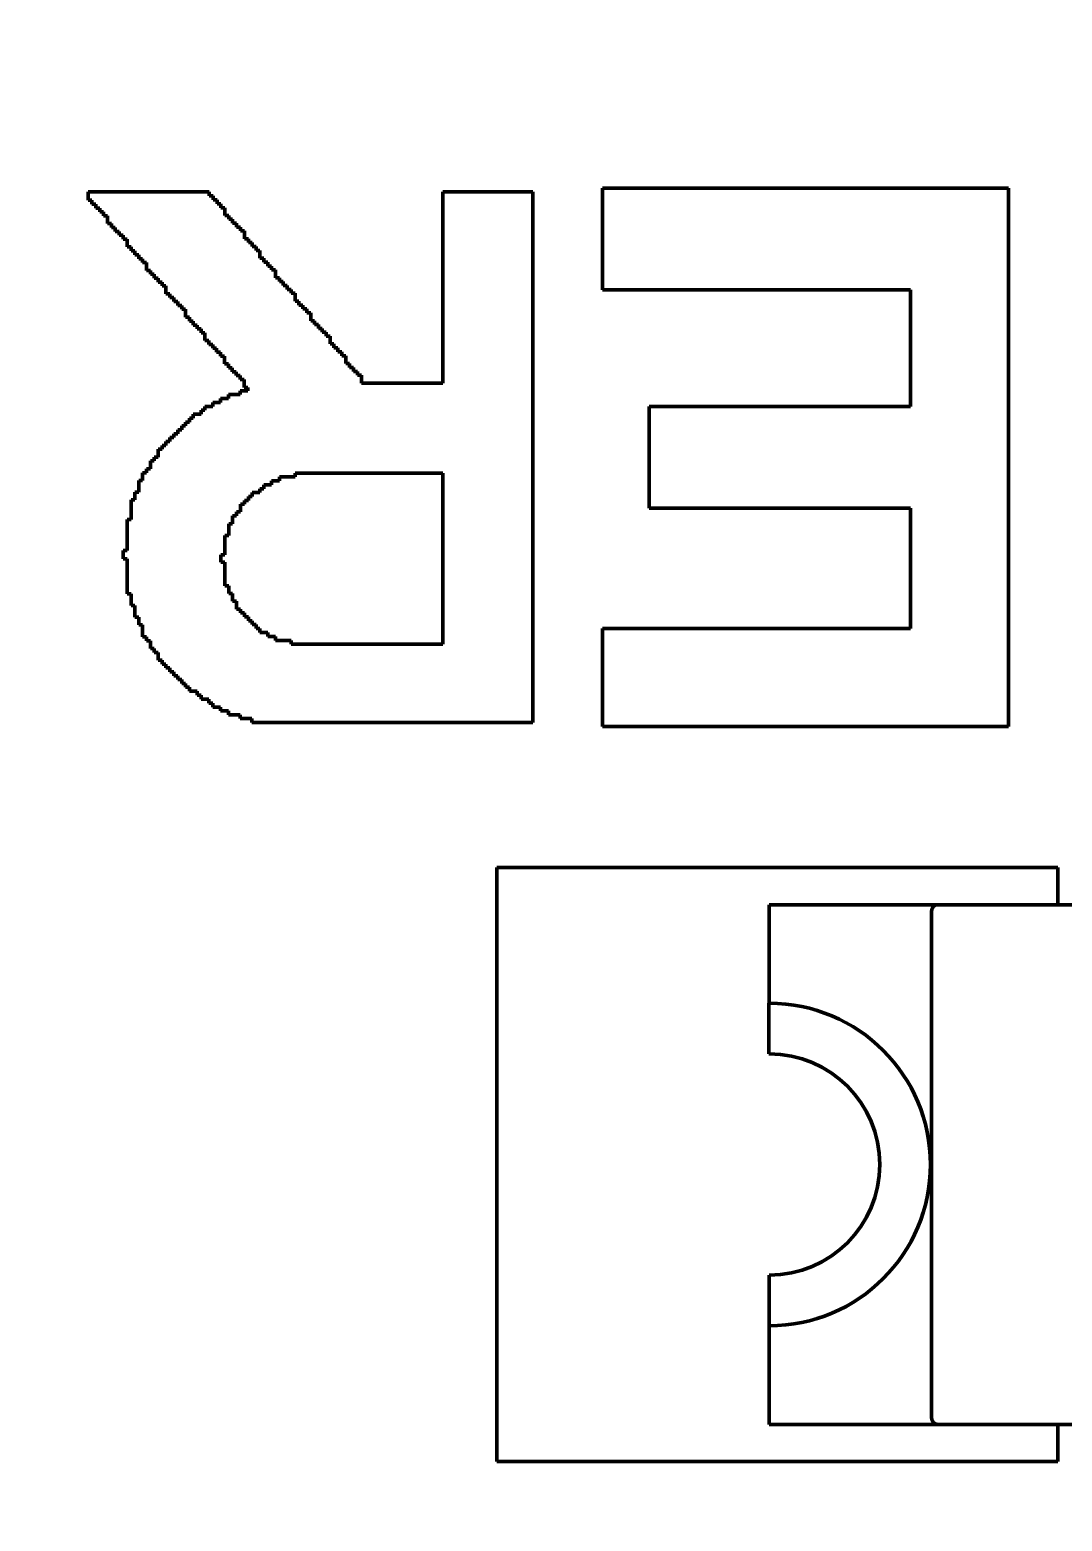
# Model space of a CAD drawing. Header units: millimetres. Extents: x 22 to 202, y 169 to 282.
# Drawn here: x 93.514 to 95.103, y 206.543 to 208.839 of the extents above; entities that cross this region are included whole.
import ezdxf

# ---------------------------------------------------------------- set-up
doc = ezdxf.new("R2010")
doc.units = ezdxf.units.MM
doc.header["$LTSCALE"] = 0.75
doc.layers.add('FD_Dimensions', color=7, linetype='Continuous', lineweight=25)
doc.layers.add('Visible', color=7, linetype='Continuous', lineweight=50)
doc.styles.get("Standard").update_dxf_attribs({"font": 'arial.ttf'})
doc.dimstyles.new('Dim-ISO-25', dxfattribs={"dimtxt": 2.5, "dimasz": 2.5, "dimexe": 1.5, "dimexo": 0, "dimgap": 1, "dimtad": 1, "dimzin": 4, "dimdsep": 46, "dimtxsty": 'Standard', "dimblk": 'OPEN90', "dimcen": 0, "dimazin": 1, "dimtp": 0.1, "dimtm": 0.1, "dimtfac": 0.72, "dimtmove": 0, "dimatfit": 3, "dimfxl": 1, "dimtzin": 4, "dimarcsym": 0})

# ---------------------------------------------------------------- blocks, each defined once
blk = doc.blocks.new('_Open90')
at = {"color": 0, "linetype": 'ByBlock', "lineweight": -2}
for p, q in [((-0.5, 0.5), (0, 0)), ((0, 0), (-1, 0)), ((0, 0), (-0.5, -0.5))]:
    blk.add_line(p, q, dxfattribs=at)
blk = doc.blocks.new('*D39')
at = {"layer": 'Defpoints', "color": 0, "transparency": 16777216}
for p in [(91.851481, 219.885579), (39.845512, 191.385202), (126.699789, 191.385202)]:
    blk.add_point(p, dxfattribs=at)
at = {"layer": 'FD_Dimensions', "color": 0, "lineweight": -2, "transparency": 16777216}
for p, q in [((91.851481, 219.885579), (38.345512, 219.885579)), ((39.845512, 217.385579), (39.845512, 193.885202)), ((126.699789, 191.385202), (38.345512, 191.385202))]:
    blk.add_line(p, q, dxfattribs=at)
at = {"layer": 'FD_Dimensions', "color": 0, "lineweight": -2, "transparency": 16777216, "xscale": 2.5, "yscale": 2.5, "zscale": 2.5}
for p, rotation in [((39.845512, 219.885579), 90), ((39.845512, 191.385202), 270)]:
    blk.add_blockref('_Open90', p, dxfattribs=dict(at, rotation=rotation))
at = {"layer": 'FD_Dimensions', "color": 0, "transparency": 16777216, "insert": (37.568245, 204.532394), "char_height": 2.5, "attachment_point": 5, "rotation": 90}
blk.add_mtext('28.50mm', dxfattribs=at)

msp = doc.modelspace()

# ---------------------------------------------------------------- linework, layer by layer
at = {"layer": 'Visible'}
for p, q in [((93.604, 208.5896), (93.7905, 208.5896)), ((93.604, 208.5769), (93.604, 208.5896)), ((93.7905, 208.5896), (93.7905, 208.5835)), ((94.1499, 208.5896), (94.2886, 208.5896)), ((94.1499, 208.2954), (94.1499, 208.5896)), ((94.2886, 208.5896), (94.2886, 207.773)), ((94.396, 208.5957), (95.0206, 208.5957)), ((94.396, 208.4389), (94.396, 208.5957)), ((95.0206, 208.5957), (95.0206, 207.7669)), ((93.6099, 208.5769), (93.604, 208.5769)), ((93.6099, 208.571), (93.6099, 208.5769)), ((93.616, 208.571), (93.6099, 208.571)), ((93.616, 208.5649), (93.616, 208.571)), ((93.7905, 208.5835), (93.7966, 208.5835)), ((93.7966, 208.5835), (93.7966, 208.5776)), ((93.7966, 208.5776), (93.8027, 208.5776)), ((93.8027, 208.5776), (93.8027, 208.5715)), ((93.8027, 208.5715), (93.8085, 208.5715)), ((93.8085, 208.5715), (93.8085, 208.5654)), ((93.6221, 208.5649), (93.616, 208.5649)), ((93.6221, 208.5588), (93.6221, 208.5649)), ((93.6279, 208.5588), (93.6221, 208.5588)), ((93.6279, 208.553), (93.6279, 208.5588)), ((93.634, 208.553), (93.6279, 208.553)), ((93.634, 208.5411), (93.634, 208.553)), ((93.8085, 208.5654), (93.8146, 208.5654)), ((93.8146, 208.5654), (93.8146, 208.5535)), ((93.8146, 208.5535), (93.8207, 208.5535)), ((93.8207, 208.5535), (93.8207, 208.5477)), ((93.8207, 208.5477), (93.8265, 208.5477)), ((93.8265, 208.5477), (93.8265, 208.5416)), ((93.6399, 208.5411), (93.634, 208.5411)), ((93.6399, 208.535), (93.6399, 208.5411)), ((93.6459, 208.535), (93.6399, 208.535)), ((93.6459, 208.5289), (93.6459, 208.535)), ((93.652, 208.5289), (93.6459, 208.5289)), ((93.652, 208.523), (93.652, 208.5289)), ((93.6579, 208.523), (93.652, 208.523)), ((93.6579, 208.5169), (93.6579, 208.523)), ((93.8265, 208.5416), (93.8326, 208.5416)), ((93.8326, 208.5416), (93.8326, 208.5355)), ((93.8326, 208.5355), (93.8385, 208.5355)), ((93.8385, 208.5355), (93.8385, 208.5296)), ((93.8385, 208.5296), (93.8446, 208.5296)), ((93.8446, 208.5296), (93.8446, 208.5174)), ((93.664, 208.5169), (93.6579, 208.5169)), ((93.664, 208.505), (93.664, 208.5169)), ((93.6701, 208.505), (93.664, 208.505)), ((93.6701, 208.4989), (93.6701, 208.505)), ((93.6759, 208.4989), (93.6701, 208.4989)), ((93.6759, 208.493), (93.6759, 208.4989)), ((93.8446, 208.5174), (93.8507, 208.5174)), ((93.8507, 208.5174), (93.8507, 208.5116)), ((93.8507, 208.5116), (93.8565, 208.5116)), ((93.8565, 208.5116), (93.8565, 208.5055)), ((93.8565, 208.5055), (93.8626, 208.5055)), ((93.8626, 208.5055), (93.8626, 208.4996)), ((93.8626, 208.4996), (93.8685, 208.4996)), ((93.8685, 208.4996), (93.8685, 208.4875)), ((93.682, 208.493), (93.6759, 208.493)), ((93.682, 208.4869), (93.682, 208.493)), ((93.6879, 208.4869), (93.682, 208.4869)), ((93.6879, 208.4809), (93.6879, 208.4869)), ((93.694, 208.4809), (93.6879, 208.4809)), ((93.694, 208.4689), (93.694, 208.4809)), ((93.8685, 208.4875), (93.8745, 208.4875)), ((93.8745, 208.4875), (93.8745, 208.4816)), ((93.8745, 208.4816), (93.8806, 208.4816)), ((93.8806, 208.4816), (93.8806, 208.4755)), ((93.8806, 208.4755), (93.8865, 208.4755)), ((93.8865, 208.4755), (93.8865, 208.4697)), ((93.7, 208.4689), (93.694, 208.4689)), ((93.7, 208.4631), (93.7, 208.4689)), ((93.7059, 208.4631), (93.7, 208.4631)), ((93.7059, 208.457), (93.7059, 208.4631)), ((93.712, 208.457), (93.7059, 208.457)), ((93.712, 208.4509), (93.712, 208.457)), ((93.8865, 208.4697), (93.8926, 208.4697)), ((93.8926, 208.4697), (93.8926, 208.4575)), ((93.8926, 208.4575), (93.8987, 208.4575)), ((93.8987, 208.4575), (93.8987, 208.4516)), ((93.7181, 208.4509), (93.712, 208.4509)), ((93.7181, 208.445), (93.7181, 208.4509)), ((93.7239, 208.445), (93.7181, 208.445)), ((93.7239, 208.4328), (93.7239, 208.445)), ((93.73, 208.4328), (93.7239, 208.4328)), ((93.73, 208.427), (93.73, 208.4328)), ((93.8987, 208.4516), (93.9045, 208.4516)), ((93.9045, 208.4516), (93.9045, 208.4455)), ((93.9045, 208.4455), (93.9106, 208.4455)), ((93.9106, 208.4455), (93.9106, 208.4394)), ((93.9106, 208.4394), (93.9165, 208.4394)), ((93.9165, 208.4394), (93.9165, 208.4336)), ((93.9165, 208.4336), (93.9226, 208.4336)), ((93.9226, 208.4336), (93.9226, 208.4214)), ((94.87, 208.4389), (94.396, 208.4389)), ((94.87, 208.2596), (94.87, 208.4389)), ((93.7359, 208.427), (93.73, 208.427)), ((93.7359, 208.4209), (93.7359, 208.427)), ((93.742, 208.4209), (93.7359, 208.4209)), ((93.742, 208.4148), (93.742, 208.4209)), ((93.7481, 208.4148), (93.742, 208.4148)), ((93.7481, 208.409), (93.7481, 208.4148)), ((93.7539, 208.409), (93.7481, 208.409)), ((93.7539, 208.397), (93.7539, 208.409)), ((93.9226, 208.4214), (93.9286, 208.4214)), ((93.9286, 208.4214), (93.9286, 208.4156)), ((93.9286, 208.4156), (93.9345, 208.4156)), ((93.9345, 208.4156), (93.9345, 208.4095)), ((93.9345, 208.4095), (93.9406, 208.4095)), ((93.9406, 208.4095), (93.9406, 208.4036)), ((93.76, 208.397), (93.7539, 208.397)), ((93.76, 208.3909), (93.76, 208.397)), ((93.7658, 208.3909), (93.76, 208.3909)), ((93.7658, 208.3848), (93.7658, 208.3909)), ((93.7719, 208.3848), (93.7658, 208.3848)), ((93.7719, 208.379), (93.7719, 208.3848)), ((93.9406, 208.4036), (93.9467, 208.4036)), ((93.9467, 208.4036), (93.9467, 208.3914)), ((93.9467, 208.3914), (93.9525, 208.3914)), ((93.9525, 208.3914), (93.9525, 208.3856)), ((93.9525, 208.3856), (93.9586, 208.3856)), ((93.9586, 208.3856), (93.9586, 208.3795)), ((93.778, 208.379), (93.7719, 208.379)), ((93.778, 208.3729), (93.778, 208.379)), ((93.7839, 208.3729), (93.778, 208.3729)), ((93.7839, 208.361), (93.7839, 208.3729)), ((93.79, 208.361), (93.7839, 208.361)), ((93.79, 208.3549), (93.79, 208.361)), ((93.9586, 208.3795), (93.9645, 208.3795)), ((93.9645, 208.3795), (93.9645, 208.3737)), ((93.9645, 208.3737), (93.9706, 208.3737)), ((93.9706, 208.3737), (93.9706, 208.3676)), ((93.9706, 208.3676), (93.9767, 208.3676)), ((93.9767, 208.3676), (93.9767, 208.3556)), ((93.7961, 208.3549), (93.79, 208.3549)), ((93.7961, 208.349), (93.7961, 208.3549)), ((93.8019, 208.349), (93.7961, 208.349)), ((93.8019, 208.3429), (93.8019, 208.349)), ((93.808, 208.3429), (93.8019, 208.3429)), ((93.808, 208.3368), (93.808, 208.3429)), ((93.9767, 208.3556), (93.9825, 208.3556)), ((93.9825, 208.3556), (93.9825, 208.3495)), ((93.9825, 208.3495), (93.9886, 208.3495)), ((93.9886, 208.3495), (93.9886, 208.3434)), ((93.9886, 208.3434), (93.9944, 208.3434)), ((93.9944, 208.3434), (93.9944, 208.3376)), ((93.9944, 208.3376), (94.0005, 208.3376)), ((94.0005, 208.3376), (94.0005, 208.3257)), ((93.8141, 208.3368), (93.808, 208.3368)), ((93.8141, 208.3249), (93.8141, 208.3368)), ((93.8199, 208.3249), (93.8141, 208.3249)), ((93.8199, 208.3191), (93.8199, 208.3249)), ((93.826, 208.3191), (93.8199, 208.3191)), ((93.826, 208.313), (93.826, 208.3191)), ((94.0005, 208.3257), (94.0066, 208.3257)), ((94.0066, 208.3257), (94.0066, 208.3196)), ((94.0066, 208.3196), (94.0125, 208.3196)), ((94.0125, 208.3196), (94.0125, 208.3135)), ((93.8319, 208.313), (93.826, 208.313)), ((93.8319, 208.3069), (93.8319, 208.313)), ((93.838, 208.3069), (93.8319, 208.3069)), ((93.838, 208.301), (93.838, 208.3069)), ((93.8441, 208.301), (93.838, 208.301)), ((93.8441, 208.2888), (93.8441, 208.301)), ((94.0125, 208.3135), (94.0186, 208.3135)), ((94.0186, 208.3135), (94.0186, 208.3076)), ((94.0186, 208.3076), (94.0247, 208.3076)), ((94.0247, 208.3076), (94.0247, 208.2954)), ((94.0247, 208.2954), (94.1499, 208.2954)), ((93.808, 208.2716), (93.8199, 208.2716)), ((93.808, 208.2655), (93.808, 208.2716)), ((93.8199, 208.2777), (93.838, 208.2777)), ((93.8199, 208.2716), (93.8199, 208.2777)), ((93.838, 208.2835), (93.8499, 208.2835)), ((93.838, 208.2777), (93.838, 208.2835)), ((93.8499, 208.2888), (93.8441, 208.2888)), ((93.8499, 208.2835), (93.8499, 208.2888)), ((93.7658, 208.2477), (93.778, 208.2477)), ((93.7658, 208.2416), (93.7658, 208.2477)), ((93.778, 208.2535), (93.7839, 208.2535)), ((93.778, 208.2477), (93.778, 208.2535)), ((93.7839, 208.2596), (93.7961, 208.2596)), ((93.7839, 208.2535), (93.7839, 208.2596)), ((93.7961, 208.2655), (93.808, 208.2655)), ((93.7961, 208.2596), (93.7961, 208.2655)), ((94.4679, 208.2596), (94.87, 208.2596)), ((94.4679, 208.1029), (94.4679, 208.2596)), ((93.742, 208.2235), (93.7481, 208.2235)), ((93.742, 208.2175), (93.742, 208.2235)), ((93.7481, 208.2296), (93.7539, 208.2296)), ((93.7481, 208.2235), (93.7481, 208.2296)), ((93.7539, 208.2355), (93.76, 208.2355)), ((93.7539, 208.2296), (93.7539, 208.2355)), ((93.76, 208.2416), (93.7658, 208.2416)), ((93.76, 208.2355), (93.76, 208.2416)), ((93.7181, 208.1994), (93.7239, 208.1994)), ((93.7181, 208.1936), (93.7181, 208.1994)), ((93.7239, 208.2055), (93.73, 208.2055)), ((93.7239, 208.1994), (93.7239, 208.2055)), ((93.73, 208.2116), (93.7359, 208.2116)), ((93.73, 208.2055), (93.73, 208.2116)), ((93.7359, 208.2175), (93.742, 208.2175)), ((93.7359, 208.2116), (93.7359, 208.2175)), ((93.7059, 208.1816), (93.712, 208.1816)), ((93.7059, 208.1755), (93.7059, 208.1816)), ((93.712, 208.1936), (93.7181, 208.1936)), ((93.712, 208.1816), (93.712, 208.1936)), ((93.6879, 208.1575), (93.694, 208.1575)), ((93.6879, 208.1456), (93.6879, 208.1575)), ((93.694, 208.1636), (93.7, 208.1636)), ((93.694, 208.1575), (93.694, 208.1636)), ((93.7, 208.1755), (93.7059, 208.1755)), ((93.7, 208.1636), (93.7, 208.1755)), ((93.9226, 208.157), (93.9226, 208.1509)), ((94.1499, 208.157), (93.9226, 208.157)), ((94.1499, 207.8936), (94.1499, 208.157)), ((93.682, 208.1456), (93.6879, 208.1456)), ((93.682, 208.1275), (93.682, 208.1456)), ((93.8685, 208.1329), (93.8685, 208.127)), ((93.8745, 208.1329), (93.8685, 208.1329)), ((93.8745, 208.139), (93.8745, 208.1329)), ((93.8865, 208.139), (93.8745, 208.139)), ((93.8865, 208.1451), (93.8865, 208.139)), ((93.8987, 208.1451), (93.8865, 208.1451)), ((93.8987, 208.1509), (93.8987, 208.1451)), ((93.9226, 208.1509), (93.8987, 208.1509)), ((93.6701, 208.1156), (93.6759, 208.1156)), ((93.6701, 208.0856), (93.6701, 208.1156)), ((93.6759, 208.1275), (93.682, 208.1275)), ((93.6759, 208.1156), (93.6759, 208.1275)), ((93.8385, 208.109), (93.8385, 208.0971)), ((93.8446, 208.109), (93.8385, 208.109)), ((93.8446, 208.1148), (93.8446, 208.109)), ((93.8507, 208.1148), (93.8446, 208.1148)), ((93.8507, 208.1209), (93.8507, 208.1148)), ((93.8565, 208.1209), (93.8507, 208.1209)), ((93.8565, 208.127), (93.8565, 208.1209)), ((93.8685, 208.127), (93.8565, 208.127)), ((93.664, 208.0856), (93.6701, 208.0856)), ((93.664, 208.0376), (93.664, 208.0856)), ((93.8265, 208.091), (93.8265, 208.079)), ((93.8326, 208.091), (93.8265, 208.091)), ((93.8326, 208.0971), (93.8326, 208.091)), ((93.8385, 208.0971), (93.8326, 208.0971)), ((94.87, 208.1029), (94.4679, 208.1029)), ((94.87, 207.9175), (94.87, 208.1029)), ((93.8207, 208.079), (93.8207, 208.061)), ((93.8265, 208.079), (93.8207, 208.079)), ((93.8146, 208.061), (93.8146, 208.031)), ((93.8207, 208.061), (93.8146, 208.061)), ((93.6579, 208.0376), (93.664, 208.0376)), ((93.6579, 208.0249), (93.6579, 208.0376)), ((93.664, 208.0249), (93.6579, 208.0249)), ((93.664, 207.9708), (93.664, 208.0249)), ((93.8085, 208.031), (93.8085, 208.0196)), ((93.8146, 208.031), (93.8085, 208.031)), ((93.8085, 208.0196), (93.8146, 208.0196)), ((93.8146, 208.0196), (93.8146, 207.9835)), ((93.6701, 207.9708), (93.664, 207.9708)), ((93.6701, 207.953), (93.6701, 207.9708)), ((93.8146, 207.9835), (93.8207, 207.9835)), ((93.8207, 207.9835), (93.8207, 207.9716)), ((93.8207, 207.9716), (93.8265, 207.9716)), ((93.8265, 207.9716), (93.8265, 207.9596)), ((93.6759, 207.953), (93.6701, 207.953)), ((93.6759, 207.935), (93.6759, 207.953)), ((93.8265, 207.9596), (93.8326, 207.9596)), ((93.8326, 207.9596), (93.8326, 207.9475)), ((93.8326, 207.9475), (93.8385, 207.9475)), ((93.8385, 207.9475), (93.8385, 207.9416)), ((93.682, 207.935), (93.6759, 207.935)), ((93.682, 207.9231), (93.682, 207.935)), ((93.8385, 207.9416), (93.8446, 207.9416)), ((93.8446, 207.9416), (93.8446, 207.9355)), ((93.8446, 207.9355), (93.8507, 207.9355)), ((93.8507, 207.9355), (93.8507, 207.9297)), ((93.8507, 207.9297), (93.8565, 207.9297)), ((93.8565, 207.9297), (93.8565, 207.9236)), ((93.6879, 207.9231), (93.682, 207.9231)), ((93.6879, 207.905), (93.6879, 207.9231)), ((93.694, 207.905), (93.6879, 207.905)), ((93.694, 207.8989), (93.694, 207.905)), ((93.8565, 207.9236), (93.8626, 207.9236)), ((93.8626, 207.9236), (93.8626, 207.9175)), ((93.8626, 207.9175), (93.8685, 207.9175)), ((93.8685, 207.9175), (93.8685, 207.9116)), ((93.8685, 207.9116), (93.8806, 207.9116)), ((93.8806, 207.9116), (93.8806, 207.9055)), ((93.8806, 207.9055), (93.8926, 207.9055)), ((93.8926, 207.9055), (93.8926, 207.8994)), ((94.396, 207.9175), (94.87, 207.9175)), ((94.396, 207.7669), (94.396, 207.9175)), ((93.7, 207.8989), (93.694, 207.8989)), ((93.7, 207.887), (93.7, 207.8989)), ((93.7059, 207.887), (93.7, 207.887)), ((93.7059, 207.8809), (93.7059, 207.887)), ((93.712, 207.8809), (93.7059, 207.8809)), ((93.712, 207.869), (93.712, 207.8809)), ((93.8926, 207.8994), (93.9165, 207.8994)), ((93.9165, 207.8994), (93.9165, 207.8936)), ((93.9165, 207.8936), (94.1499, 207.8936)), ((93.7181, 207.869), (93.712, 207.869)), ((93.7181, 207.8629), (93.7181, 207.869)), ((93.7239, 207.8629), (93.7181, 207.8629)), ((93.7239, 207.857), (93.7239, 207.8629)), ((93.73, 207.857), (93.7239, 207.857)), ((93.73, 207.8509), (93.73, 207.857)), ((93.7359, 207.8509), (93.73, 207.8509)), ((93.7359, 207.8448), (93.7359, 207.8509)), ((93.742, 207.8448), (93.7359, 207.8448)), ((93.742, 207.839), (93.742, 207.8448)), ((93.7481, 207.839), (93.742, 207.839)), ((93.7481, 207.8329), (93.7481, 207.839)), ((93.7539, 207.8329), (93.7481, 207.8329)), ((93.7539, 207.8271), (93.7539, 207.8329)), ((93.76, 207.8271), (93.7539, 207.8271)), ((93.76, 207.821), (93.76, 207.8271)), ((93.7719, 207.821), (93.76, 207.821)), ((93.7719, 207.8149), (93.7719, 207.821)), ((93.778, 207.8149), (93.7719, 207.8149)), ((93.778, 207.809), (93.778, 207.8149)), ((93.79, 207.809), (93.778, 207.809)), ((93.79, 207.8029), (93.79, 207.809)), ((93.7961, 207.8029), (93.79, 207.8029)), ((93.7961, 207.7968), (93.7961, 207.8029)), ((93.808, 207.7968), (93.7961, 207.7968)), ((93.808, 207.791), (93.808, 207.7968)), ((93.8199, 207.791), (93.808, 207.791)), ((93.8199, 207.7849), (93.8199, 207.791)), ((93.838, 207.7849), (93.8199, 207.7849)), ((93.838, 207.7791), (93.838, 207.7849)), ((93.856, 207.7791), (93.838, 207.7791)), ((93.856, 207.773), (93.856, 207.7791)), ((94.2886, 207.773), (93.856, 207.773)), ((95.0206, 207.7669), (94.396, 207.7669)), ((94.2332, 207.5497), (94.2332, 206.6353)), ((95.0968, 207.5497), (94.2332, 207.5497)), ((95.0968, 207.4925), (95.0968, 207.5497)), ((94.9124, 207.4925), (94.6524, 207.4925)), ((94.6524, 207.4925), (94.6524, 207.3408)), ((94.9124, 207.4925), (95.9924, 207.4925)), ((94.9024, 206.7025), (94.9024, 207.4825)), ((94.6519, 207.2628), (94.6519, 207.3408)), ((94.6519, 207.3408), (94.6524, 207.3408)), ((94.6524, 207.2628), (94.6519, 207.2628)), ((94.6522, 206.9221), (94.6524, 206.9221)), ((94.6522, 206.8442), (94.6522, 206.9221)), ((94.6524, 206.8442), (94.6522, 206.8442)), ((94.6524, 206.8442), (94.6524, 206.6925)), ((94.6524, 206.6925), (94.9124, 206.6925)), ((95.9924, 206.6925), (94.9124, 206.6925)), ((95.0968, 206.6353), (95.0968, 206.6925)), ((94.2332, 206.6353), (95.0968, 206.6353))]:
    msp.add_line(p, q, dxfattribs=at)
for centre, radius, start, end in [((94.9124, 207.4825), 0.01, 90, 180), ((94.6524, 207.0925), 0.1704, 270, 90), ((94.9124, 206.7025), 0.01, 180, 270)]:
    msp.add_arc(centre, radius, start, end, dxfattribs=at)
at = {"layer": 'Visible', "extrusion": (0, 0, -1)}
msp.add_arc((-94.6524, 207.0925), 0.2483, 90, 270, dxfattribs=at)

# ---------------------------------------------------------------- dimensions: what is measured, and where the dimension line sits
at = {"layer": 'FD_Dimensions'}
dim = msp.add_linear_dim(base=(39.8455, 191.3852), p1=(91.8515, 219.8856), p2=(126.6998, 191.3852), angle=90, dimstyle='Dim-ISO-25', override={"dimlfac": 1, "dimpost": 'mm'}, dxfattribs=at)
dim.commit()
dim.dimension.update_dxf_attribs({"geometry": '*D39', "text_midpoint": (39.8455, 204.5324), "dimtype": 160})

doc.saveas('drawing.dxf')
